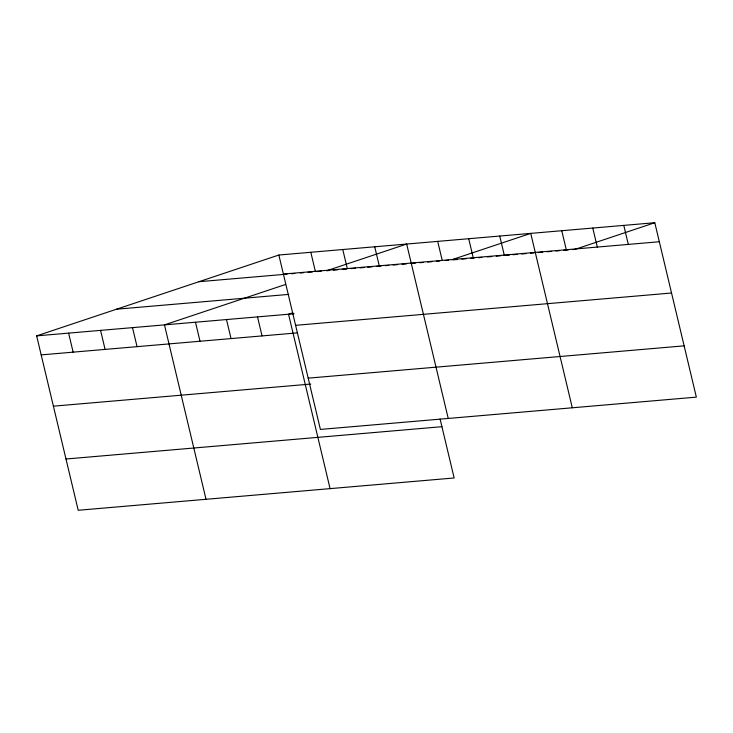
<?xml version="1.0" encoding="UTF-8"?>
<svg xmlns="http://www.w3.org/2000/svg" width="733" height="733" viewBox="0 0 733 733"><rect width="100%" height="100%" fill="white"/><g stroke="black" fill="none" stroke-linecap="round" stroke-linejoin="round"><path stroke-width="1.1" d="M440.093 418.992L454.139 477.971L78.202 510.278L36.65 335.87L278.861 255.029L654.798 222.722L696.35 397.13L320.403 429.428L278.861 255.029M285.577 284.468L164.467 324.893L206.019 499.292M292.852 312.789L288.536 314.228L330.079 488.636M451.894 259.702L530.738 233.387L572.29 407.786M654.798 222.722L574.874 249.403L572.656 249.596M283.387 274.05L659.334 241.743M198.927 281.71L287.079 274.133M291.487 273.757L294.794 273.473M300.301 272.997L303.609 272.713M308.016 272.337L312.423 271.952M316.83 271.577L321.237 271.201M328.961 270.532L326.753 270.724L406.678 244.043L448.229 418.451M333.396 270.156L337.831 269.771M342.256 269.387L346.691 269.011M351.116 268.626L355.551 268.251M359.985 267.866L364.411 267.49M367.737 267.206L372.162 266.821M376.597 266.436L381.023 266.061M385.457 265.676L388.783 265.392M393.209 265.016L397.643 264.631M402.069 264.256L406.503 263.871M410.938 263.486L415.364 263.11M419.798 262.726L423.115 262.441M427.55 262.066L431.984 261.681M436.41 261.296L439.736 261.012M445.27 260.536L448.596 260.252M453.031 259.876L457.456 259.491M461.891 259.115L466.316 258.731M470.751 258.346L474.077 258.062M478.502 257.686L481.828 257.402M487.363 256.926L491.797 256.541M496.223 256.165L500.657 255.78M503.983 255.496L509.517 255.02M512.843 254.736L517.269 254.351M521.704 253.975L526.138 253.591M530.564 253.206L533.89 252.922M538.315 252.546L542.75 252.161M547.185 251.786L551.61 251.401M556.045 251.025L559.361 250.732M563.796 250.356L568.231 249.971M116.574 309.198L288.71 294.4M36.65 335.87L294.07 313.751M295.61 325.324L671.547 293.017M41.185 354.891L297.497 332.874M308.19 378.155L684.136 345.848M53.399 406.174L310.819 384.055M65.979 459.005L441.926 426.698M623.783 225.388L628.318 244.41M592.768 228.055L597.303 247.076M561.753 230.721L566.288 249.742M499.723 236.053L504.258 255.066M468.708 238.711L473.243 257.732M437.693 241.377L442.228 260.398M374.728 246.792L379.254 265.813M342.769 249.541L347.305 268.553M310.81 252.28L315.346 271.302M257.512 316.894L262.048 335.916M226.497 319.561L231.032 338.582M195.482 322.227L200.017 341.248M132.517 327.633L137.044 346.654M100.558 330.381L105.094 349.403M68.609 333.13L73.135 352.152"/></g></svg>
